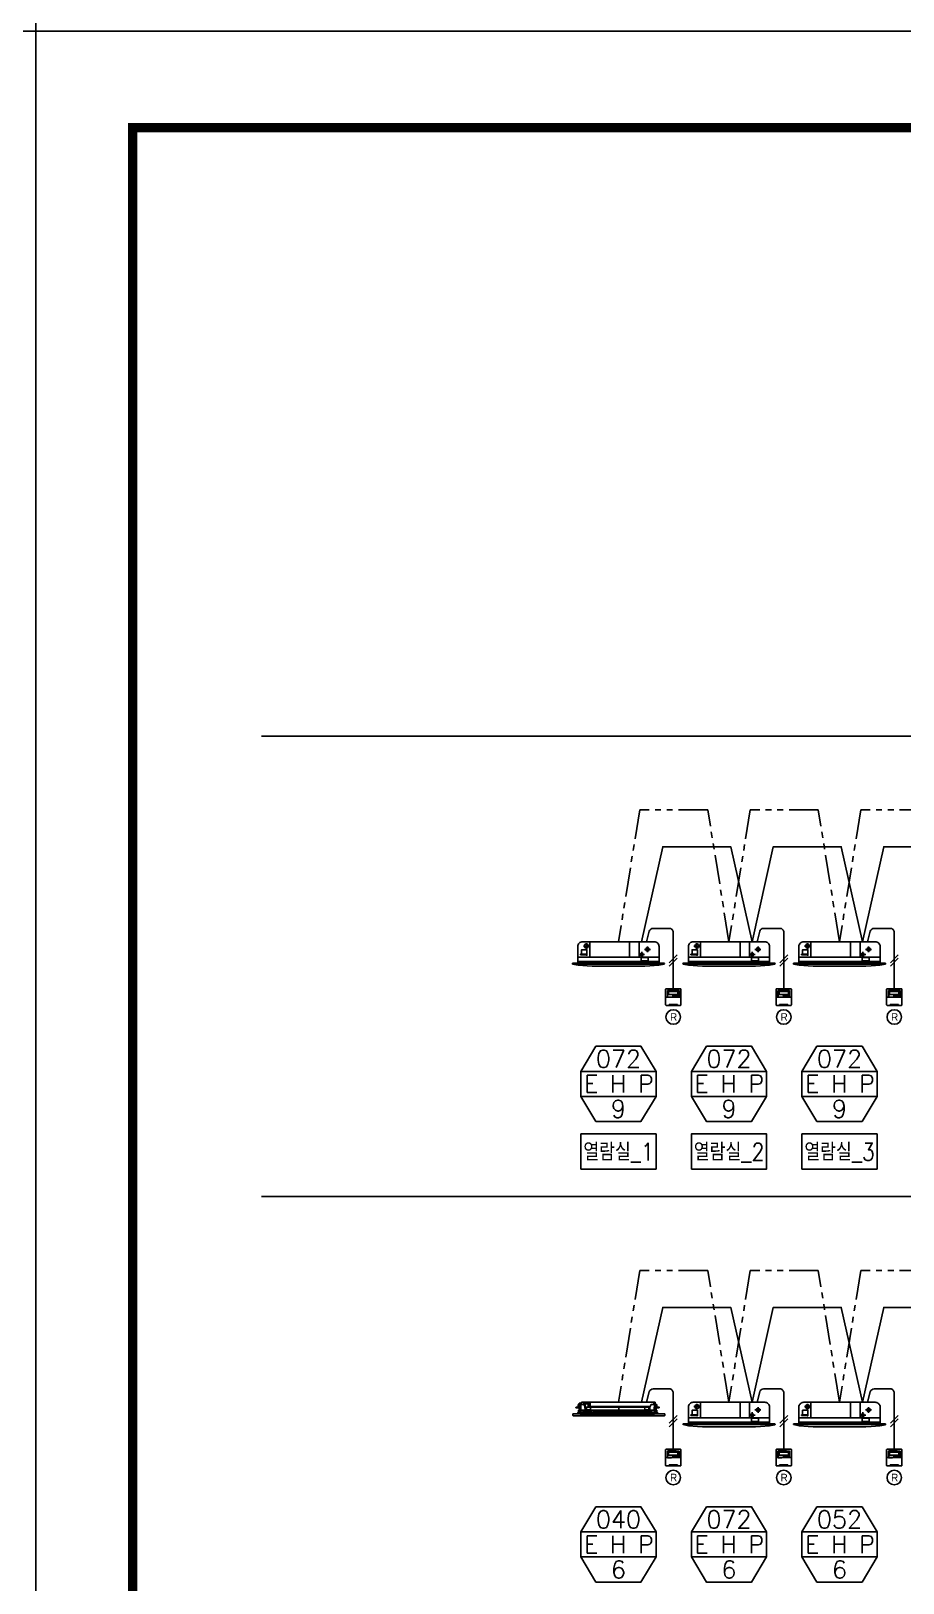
# Model space of a CAD drawing. Header units: millimetres. Extents: x -56261 to 196039, y 9480 to 100001.
# Drawn here: x -14265 to -4797, y 53453 to 70301 of the extents above; entities that cross this region are included whole.
import ezdxf
from ezdxf.enums import TextEntityAlignment as Align
from ezdxf.lldxf.tags import DXFTag

# ---------------------------------------------------------------- set-up
doc = ezdxf.new("R2010")
doc.units = ezdxf.units.MM
doc.linetypes.add('PHANTOM', pattern=[25, 20, -1, 1, -1, 1, -1])
doc.linetypes.add('PHANTOM2', pattern=[31.75, 15.875, -3.175, 3.175, -3.175, 3.175, -3.175])
for name, color, linetype in [('DVM_INDOOR', 7, 'Continuous'), ('DVM_INOUT_MARK', 2, 'Continuous'), ('DVM_INOUT_NAME', 7, 'Continuous'), ('DVM_REPORT', 7, 'Continuous'), ('FORM', 4, 'Continuous'), ('SS-유선리모컨', 171, 'Continuous'), ('SS-전원선', 30, 'CENTER2'), ('SS-제어선', 61, 'PHANTOM'), ('SS-통신선', 181, 'CENTER2')]:
    doc.layers.add(name, color=color, linetype=linetype)
doc.styles.add('DVM_DEFAULT', font='romans.shx', dxfattribs={"bigfont": 'whgtxt.shx'})
doc.styles.add('삼성전자', font='')
doc.styles.get('삼성전자').set_extended_font_data('Gulim')
tags = doc.linetypes.add('CENTER2', pattern=[28.575, 19.05, -3.175, 3.175, -3.175]).pattern_tags.tags
tags[10:11] = [DXFTag(74, 4), DXFTag(75, 0), DXFTag(340, '0'), DXFTag(46, 1.0), DXFTag(50, 0.0), DXFTag(44, 0.0), DXFTag(45, 0.0)]
tags[8:9] = [DXFTag(74, 4), DXFTag(75, 0), DXFTag(340, '0'), DXFTag(46, 1.0), DXFTag(50, 0.0), DXFTag(44, 0.0), DXFTag(45, 0.0)]
tags[6:7] = [DXFTag(74, 4), DXFTag(75, 0), DXFTag(340, '0'), DXFTag(46, 1.0), DXFTag(50, 0.0), DXFTag(44, 0.0), DXFTag(45, 0.0)]
tags[4:5] = [DXFTag(74, 4), DXFTag(75, 0), DXFTag(340, '0'), DXFTag(46, 1.0), DXFTag(50, 0.0), DXFTag(44, 0.0), DXFTag(45, 0.0)]

# ---------------------------------------------------------------- blocks, each defined once
blk = doc.blocks.new('FORM_기계', base_point=(381614, -321275))
at = {"layer": 'FORM', "color": 7}
blk.add_lwpolyline([(381614, -321275), (465714, -321275), (465714, -261875), (381614, -261875)], close=True, dxfattribs=at)
at = {"layer": 'FORM', "const_width": 200}
blk.add_lwpolyline([(463614, -319175), (383714, -319175), (383714, -263975), (463614, -263975)], close=True, dxfattribs=at)
blk = doc.blocks.new('ID_C_G4_S_F')
at = {"layer": 'DVM_INDOOR', "color": 0}
for p, q in [((-393, -132), (-393, -137)), ((-393, -137), (-334, -137)), ((-380, -130), (-391, -130)), ((-362, -45), (-300, -45)), ((-330, -17), (-330, -74)), ((-295, -161), (-295, 0)), ((115, -158), (115, 0)), ((208, -132), (270, -132)), ((213, -161), (213, 0)), ((240, -104), (240, -161)), ((268, -79), (330, -79)), ((300, -51), (300, -108)), ((-475, -222), (475, -222)), ((-474, -231), (-475, -222)), ((473, -232), (-474, -231)), ((-474, -231), (-417, -242)), ((-419, -204), (-421, -222)), ((419, -161), (-419, -161)), ((-417, -242), (-324, -250)), ((-324, -250), (-272, -252)), ((-272, -253), (0, -253)), ((272, -253), (0, -253)), ((325, -250), (272, -253)), ((417, -242), (325, -250)), ((473, -232), (417, -242)), ((419, -204), (421, -222)), ((475, -222), (473, -232))]:
    blk.add_line(p, q, dxfattribs=at)
at = {"layer": 'DVM_INDOOR', "color": 0, "linetype": 'Continuous'}
blk.add_line((-475, -222), (-445, -222), dxfattribs=at)
at = {"layer": 'DVM_INDOOR', "color": 0}
for points in [[(-419, -204), (419, -204), (419, -50, 0.414214), (369, 0), (-369, 0, 0.414214), (-419, -50)], [(234, -168, -0.414214), (239, -163), (300, -163, -0.414214), (305, -168), (305, -194, -0.414214), (300, -199), (239, -199, -0.414214), (234, -194)]]:
    blk.add_lwpolyline(points, format="xyb", close=True, dxfattribs=at)
blk.add_lwpolyline([(-326, -130), (-326, -83), (-380, -83), (-380, -130), (-334, -130, -0.405543), (-334, -131), (-333, -139, 0.407705), (-333, -140), (-326, -140), (-326, -129)], format="xyb", dxfattribs=at)
for centre, radius in [((-330, -45), 21.5), ((240, -132), 13.9), ((300, -79), 18.1)]:
    blk.add_circle(centre, radius, dxfattribs=at)
blk.add_arc((-391, -132), 2.06, 90.0098, 180.5843, dxfattribs=at)
at = {"layer": 'DVM_INDOOR', "color": 0, "linetype": 'Continuous'}
blk.add_open_spline([(-272, -253), (-272, -253), (-272, -253), (-272, -253), (-272, -253), (-272, -253), (-272, -252)], degree=3, knots=[0, 0, 0, 0, 0.266908, 0.499916, 0.771855, 1, 1, 1, 1], dxfattribs=at)
blk = doc.blocks.new('ID_C_1_S_F')
at = {"layer": 'DVM_INDOOR', "color": 0, "linetype": 'Continuous'}
for p, q in [((-586, -150), (-587, -155)), ((-587, -155), (-586, -171)), ((-586, -150), (595, -150)), ((-586, -171), (-582, -175)), ((-582, -175), (590, -175)), ((-568, -175), (-582, -175)), ((-548, -71), (-548, -68)), ((-548, -71), (-535, -71)), ((-545, -65), (-535, -65)), ((-535, -65), (-509, -65)), ((-535, -71), (-510, -71)), ((-520, -129), (-510, -129)), ((-520, -132), (-520, -129)), ((-517, -31), (-515, -31)), ((-517, -65), (-517, -31)), ((-510, -135), (-517, -135)), ((-501, -31), (-515, -31)), ((-512, -119), (-513, -101)), ((-513, -101), (-510, -101)), ((-513, -150), (-513, -145)), ((-510, -119), (-512, -119)), ((-511, -143), (-504, -143)), ((-510, -101), (-506, -101)), ((-510, -119), (-506, -119)), ((-509, -129), (-510, -129)), ((-503, -135), (-510, -135)), ((-508, -65), (-508, -68)), ((-508, -68), (-508, -69)), ((-505, -132), (-508, -129)), ((-505, -13), (-506, -14)), ((-506, -14), (-506, -28)), ((-506, -28), (-505, -29)), ((-506, -75), (-506, -76)), ((-506, -76), (-506, -83)), ((-506, -83), (-506, -100)), ((-506, -100), (-506, -103)), ((-506, -103), (-506, -126)), ((-506, -128), (-503, -130)), ((-496, -13), (-505, -13)), ((-505, -29), (-496, -29)), ((-505, -132), (-503, -134)), ((-504, -69), (-500, -95)), ((-504, -73), (-504, -73)), ((-501, -132), (-503, -130)), ((-503, -134), (-503, -134)), ((-503, -135), (-503, -135)), ((-498, -135), (-502, -147)), ((-502, -145), (-502, -150)), ((-501, -31), (-500, -31)), ((-500, -31), (-485, -31)), ((-500, -31), (-497, -100)), ((-500, -93), (-500, -98)), ((-500, -98), (-500, -103)), ((-500, -101), (-497, -101)), ((-500, -103), (-500, -132)), ((-500, -119), (-494, -119)), ((-498, -135), (-493, -135)), ((-497, -31), (-497, -31)), ((-497, -101), (-482, -101)), ((-496, -13), (-496, -29)), ((-494, -15), (-496, -15)), ((-496, -27), (-494, -27)), ((-495, -111), (-482, -111)), ((-495, -111), (-494, -133)), ((-494, -13), (-494, -29)), ((-491, -13), (-494, -13)), ((-494, -29), (-491, -29)), ((-494, -117), (-494, -117)), ((-493, -135), (-463, -135)), ((-492, -135), (-482, -135)), ((-490, -13), (-491, -13)), ((-491, -29), (-490, -30)), ((-489, -13), (-490, -13)), ((-490, -30), (-489, -30)), ((-490, -140), (-490, -135)), ((-490, -140), (-329, -140)), ((-489, -154), (-490, -140)), ((-488, -14), (-489, -13)), ((-489, -30), (-488, -28)), ((-488, -14), (-488, -28)), ((-483, -14), (-488, -14)), ((-488, -28), (-483, -28)), ((-485, -31), (-449, -31)), ((-480, -11), (-483, -14)), ((-483, -14), (-483, -28)), ((-483, -28), (-480, -31)), ((-482, -101), (-437, -101)), ((-482, -111), (-437, -111)), ((-482, -135), (-433, -135)), ((-465, -166), (-477, -166)), ((-475, -1), (-468, 0)), ((-475, -31), (-475, -1)), ((-468, 0), (468, 0)), ((446, -166), (-465, -166)), ((-463, -133), (-463, -130)), ((-463, -130), (-463, -130)), ((-463, -136), (-463, -133)), ((-463, -150), (-463, -136)), ((-440, -127), (-460, -127)), ((-446, -2), (-447, -31)), ((-446, -2), (-446, 0)), ((-439, -135), (-441, -135)), ((-434, -53), (-440, -38)), ((-426, -135), (-439, -135)), ((-439, -150), (-439, -135)), ((-437, -118), (-437, -101)), ((-437, -101), (-435, -101)), ((-437, -130), (-437, -133)), ((-437, -133), (-437, -135)), ((-435, -16), (-436, -49)), ((-435, -101), (-412, -101)), ((-432, -60), (-434, -53)), ((-433, -135), (-433, -118)), ((-433, -135), (-431, -135)), ((-431, -61), (-430, -101)), ((-431, -135), (-429, -135)), ((-429, -135), (-415, -135)), ((-428, -8), (-428, -63)), ((-389, -14), (-428, -14)), ((-388, -19), (-428, -19)), ((-413, -63), (-427, -63)), ((-386, -8), (-426, -8)), ((-404, -135), (-426, -135)), ((-415, -114), (-417, -114)), ((-417, -114), (-417, -135)), ((-415, -101), (-413, -64)), ((-413, -114), (-415, -114)), ((-415, -135), (-413, -135)), ((-413, -64), (-413, -63)), ((-360, -63), (-413, -63)), ((-412, -88), (-413, -64)), ((-413, -135), (-413, -114)), ((-413, -135), (-411, -135)), ((-412, -88), (-411, -88)), ((-407, -116), (-412, -116)), ((-411, -88), (-408, -88)), ((-411, -135), (-363, -135)), ((-410, -116), (-410, -118)), ((-408, -88), (-406, -88)), ((-407, -101), (-350, -101)), ((-407, -101), (-407, -116)), ((-407, -116), (-344, -116)), ((-406, -88), (-405, -99)), ((-406, -121), (-406, -116)), ((-404, -125), (-406, -121)), ((-388, -99), (-405, -99)), ((-404, -125), (-369, -125)), ((4, -135), (-404, -135)), ((-403, -150), (-404, -135)), ((-401, -114), (-403, -114)), ((-403, -114), (-403, -135)), ((-399, -114), (-401, -114)), ((-399, -135), (-399, -114)), ((-388, -63), (-388, -8)), ((-388, -99), (-387, -88)), ((-387, -88), (-386, -88)), ((-386, -88), (-385, -99)), ((-368, -99), (-385, -99)), ((-373, -63), (-374, -23)), ((-372, -39), (-373, -39)), ((-368, -63), (-369, -42)), ((-367, -44), (-369, -44)), ((-369, -125), (-368, -123)), ((-369, -125), (-369, -125)), ((-368, -99), (-367, -88)), ((-367, -121), (-368, -123)), ((-366, -55), (-367, -63)), ((-367, -88), (-365, -88)), ((-366, -116), (-367, -121)), ((-363, -55), (-366, -55)), ((-364, -55), (-364, -47)), ((-363, -63), (-363, -3)), ((-363, -119), (-363, -117)), ((-350, -119), (-363, -119)), ((-363, -135), (-350, -135)), ((-360, -63), (-360, -56)), ((407, -56), (-360, -56)), ((-360, -88), (-360, -63)), ((-360, -63), (336, -63)), ((-350, -101), (-344, -101)), ((-350, -117), (-350, -119)), ((-350, -135), (-18, -135)), ((-344, -101), (-344, -116)), ((-344, -101), (-342, -101)), ((-342, -101), (336, -101)), ((-342, -111), (-18, -110)), ((-329, -135), (-329, -140)), ((-317, -102), (-319, -135)), ((-318, -125), (-318, -124)), ((-318, -124), (-318, -124)), ((-318, -126), (-318, -125)), ((-318, -127), (-318, -126)), ((-318, -126), (-318, -126)), ((-318, -135), (-318, -127)), ((-318, -127), (-318, -127)), ((-318, -127), (-318, -127)), ((-317, -102), (-316, -102)), ((17, -124), (-317, -124)), ((-316, -102), (-309, -119)), ((-315, -122), (-316, -124)), ((-309, -122), (-315, -122)), ((-309, -119), (-309, -122)), ((-235, -124), (-235, -135)), ((-154, -124), (-154, -135)), ((-74, -124), (-74, -135)), ((-18, -118), (-18, -101)), ((-18, -118), (18, -118)), ((-18, -135), (-5, -135)), ((3, -135), (3, -124)), ((4, -63), (5, -101)), ((4, -135), (387, -135)), ((4, -135), (4, -150)), ((17, -135), (17, -118)), ((326, -124), (17, -124)), ((20, -118), (18, -118)), ((20, -101), (20, -118)), ((21, -111), (336, -111)), ((26, -135), (459, -135)), ((86, -124), (86, -135)), ((126, -124), (126, -111)), ((126, -135), (126, -128)), ((166, -124), (166, -135)), ((246, -124), (246, -135)), ((326, -124), (326, -124)), ((326, -124), (326, -135)), ((336, -63), (337, -88)), ((390, -63), (336, -63)), ((336, -101), (338, -101)), ((338, -116), (338, -101)), ((338, -101), (343, -101)), ((343, -116), (338, -116)), ((344, -88), (342, -88)), ((343, -101), (427, -101)), ((343, -101), (344, -121)), ((343, -116), (407, -115)), ((345, -99), (344, -88)), ((344, -121), (345, -123)), ((362, -99), (345, -99)), ((346, -125), (345, -123)), ((346, -125), (346, -125)), ((346, -125), (381, -125)), ((363, -88), (362, -99)), ((364, -88), (363, -88)), ((364, -99), (364, -88)), ((382, -99), (364, -99)), ((381, -125), (383, -121)), ((385, -88), (382, -88)), ((382, -88), (382, -99)), ((383, -121), (383, -116)), ((387, -116), (387, -118)), ((387, -135), (399, -135)), ((399, -119), (388, -119)), ((389, -88), (390, -63)), ((401, -63), (390, -63)), ((400, -116), (400, -101)), ((400, -118), (400, -116)), ((401, -118), (401, -116)), ((428, -118), (401, -118)), ((404, -62), (405, -100)), ((407, -56), (406, -60)), ((414, -38), (407, -56)), ((412, -135), (412, -150)), ((423, -31), (426, -31)), ((426, -31), (429, -31)), ((427, -101), (429, -101)), ((429, -101), (428, -118)), ((429, -135), (428, -118)), ((429, -31), (462, -31)), ((429, -101), (430, -101)), ((430, -101), (459, -101)), ((454, -135), (434, -135)), ((453, -5), (453, -3)), ((453, -31), (453, -5)), ((454, -135), (502, -135)), ((459, -140), (458, -148)), ((458, -148), (458, -149)), ((458, -149), (458, -154)), ((459, -101), (474, -101)), ((459, -135), (459, -140)), ((459, -135), (469, -135)), ((462, -31), (476, -31)), ((469, -135), (471, -135)), ((471, -135), (473, -135)), ((473, -5), (473, -31)), ((473, -133), (474, -109)), ((480, -135), (473, -135)), ((474, -100), (476, -31)), ((474, -101), (474, -100)), ((474, -109), (474, -101)), ((492, -31), (477, -31)), ((477, -95), (481, -69)), ((477, -98), (477, -93)), ((477, -103), (477, -98)), ((477, -132), (477, -103)), ((480, -130), (478, -132)), ((480, -130), (483, -128)), ((480, -134), (482, -132)), ((480, -134), (480, -134)), ((487, -135), (480, -135)), ((480, -135), (480, -135)), ((481, -73), (481, -73)), ((485, -129), (482, -132)), ((483, -76), (483, -75)), ((483, -83), (483, -76)), ((483, -100), (483, -83)), ((483, -103), (483, -100)), ((483, -126), (483, -103)), ((485, -68), (485, -65)), ((485, -69), (485, -68)), ((485, -119), (486, -116)), ((490, -119), (485, -119)), ((486, -65), (522, -65)), ((486, -116), (489, -102)), ((487, -129), (486, -129)), ((487, -71), (512, -71)), ((487, -129), (497, -129)), ((494, -135), (487, -135)), ((489, -102), (492, -102)), ((490, -129), (490, -119)), ((492, -31), (494, -31)), ((492, -102), (493, -129)), ((494, -31), (493, -65)), ((494, -50), (494, -50)), ((497, -129), (497, -132)), ((502, -135), (507, -135)), ((512, -150), (507, -135)), ((512, -71), (525, -71)), ((525, -71), (525, -68)), ((590, -175), (595, -171)), ((595, -150), (596, -155)), ((595, -171), (596, -155))]:
    blk.add_line(p, q, dxfattribs=at)
at = {"layer": 'DVM_INDOOR', "color": 0}
for p, q in [((-480, -11), (-475, -10)), ((-410, -118), (-437, -118)), ((-356, -119), (-356, -135)), ((393, -119), (393, -135))]:
    blk.add_line(p, q, dxfattribs=at)
at = {"layer": 'DVM_INDOOR', "color": 0, "linetype": 'Continuous'}
for points in [[(-497, -31), (-497, -31), (-497, -31), (-497, -31), (-497, -31), (-497, -31), (-497, -31), (-497, -31), (-497, -31, -1), (-497, -31), (-497, -31), (-497, -31), (-497, -31, -1), (-497, -31), (-497, -31), (-497, -31), (-497, -31), (-497, -31, -1), (-497, -31, -1)], [(-482, -111), (-482, -111, -0.223446), (-482, -111, -0.019187), (-482, -110, -0.006659), (-482, -110, -0.003567), (-482, -110, -0.002145), (-482, -110, -0.001452), (-482, -110, -0.001035), (-482, -110, -0.000792), (-482, -110, -0.000619), (-482, -110, -0.000505), (-482, -110, -0.000416), (-482, -110, -0.000354), (-482, -110, -0.000304), (-482, -110, -0.000267), (-482, -110, -0.000235), (-482, -110, -0.00021), (-482, -110, -0.000191), (-482, -110, -0.000177), (-482, -110, -0.000159), (-482, -109, -0.000139), (-482, -109, -0.000141), (-482, -109, -0.000153), (-482, -109, -0.000114), (-482, -109, -0.000048), (-482, -109, -0.000143), (-482, -109, -0.000227), (-482, -109, -0.000113), (-482, -109, -0.000061)], [(-482, -133), (-482, -133, 0.000102), (-482, -133, 0.000098), (-482, -133, 0.000097), (-482, -133, 0.000103), (-482, -134, 0.000107), (-482, -134, 0.000112), (-482, -134, 0.000116), (-482, -134, 0.000123), (-482, -134, 0.00013), (-482, -134, 0.000138), (-482, -134, 0.000148), (-482, -134, 0.00016), (-482, -134, 0.000174), (-482, -134, 0.000191), (-482, -134, 0.000211), (-482, -135, 0.000234), (-482, -135, 0.000267), (-482, -135, 0.00031), (-482, -135, 0.000354), (-482, -135, 0.000391), (-482, -135, 0.000509), (-482, -135, 0.000742), (-482, -135, 0.000779), (-482, -135, 0.000408), (-482, -135, 0.001505), (-482, -135, 0.005333), (-482, -135, 0.007749), (-482, -135, 0.009492)], [(-412, -101), (-412, -101, 0.000006), (-412, -102, 0.000006), (-412, -102, 0.000006), (-412, -103, 0.000006), (-412, -103, 0.000006), (-412, -104, 0.000006), (-412, -104, 0.000006), (-412, -105, 0.000006), (-412, -105, 0.000006), (-412, -106, 0.000006), (-412, -106, 0.000006), (-412, -107, 0.000006), (-412, -107, 0.000006), (-412, -108, 0.000006), (-412, -108, 0.000006), (-412, -109, 0.000006), (-412, -109, 0.000006), (-412, -110, 0.000006), (-412, -110, 0.000006), (-412, -111, 0.000006), (-412, -111, 0.000006), (-412, -112, 0.000008), (-412, -112, 0.000006), (-412, -113, 0.000002), (-412, -113, 0.000008), (-412, -114, 0.000014), (-412, -114, 0.000007), (-412, -116, 0.000004)], [(-360, -56), (-360, -56, 0.003184), (-360, -56, 0.003036), (-360, -56, 0.003018), (-360, -56, 0.003188), (-361, -56, 0.003312), (-361, -56, 0.003433), (-361, -56, 0.003567), (-361, -56, 0.003753), (-361, -56, 0.003951), (-361, -56, 0.00419), (-361, -56, 0.00446), (-362, -56, 0.00478), (-362, -56, 0.005161), (-362, -56, 0.005608), (-362, -56, 0.006134), (-362, -56, 0.006716), (-362, -56, 0.007532), (-362, -56, 0.008563), (-362, -56, 0.009533), (-362, -56, 0.010227), (-362, -56, 0.012756), (-363, -56, 0.017494), (-363, -56, 0.016827), (-363, -56, 0.008278), (-363, -56, 0.027967), (-363, -56, 0.066686), (-363, -56, 0.045642), (-363, -56, 0.027915)], [(-360, -63), (-360, -63, -0.002906), (-360, -63, -0.002934), (-360, -63, -0.002958), (-360, -63, -0.002975), (-360, -63, -0.002995), (-360, -63, -0.003013), (-360, -63, -0.003032), (-360, -63, -0.003048), (-360, -63, -0.003066), (-360, -63, -0.003081), (-360, -63, -0.003096), (-360, -63, -0.003108), (-360, -63, -0.003124), (-360, -63, -0.003141), (-360, -63, -0.003145), (-360, -63, -0.003136), (-360, -63, -0.003173), (-360, -63, -0.003245), (-360, -63, -0.003161), (-360, -63, -0.002959), (-360, -63, -0.003269), (-360, -63, -0.003898), (-360, -63, -0.002968), (-360, -63, -0.001031), (-360, -63, -0.004179), (-360, -63, -0.007193), (-360, -63, -0.003524), (-360, -63, -0.00187)], [(-360, -63), (-360, -63, -0.000069), (-360, -63, -0.000073), (-360, -63, -0.000078), (-360, -63, -0.000082), (-360, -63, -0.000088), (-360, -63, -0.000093), (-360, -63, -0.0001), (-360, -63, -0.000107), (-360, -63, -0.000115), (-360, -63, -0.000123), (-360, -63, -0.000133), (-360, -63, -0.000144), (-360, -63, -0.000156), (-360, -63, -0.00017), (-360, -63, -0.000186), (-360, -63, -0.000202), (-360, -63, -0.000226), (-360, -63, -0.000255), (-360, -63, -0.000277), (-360, -63, -0.000289), (-360, -63, -0.000358), (-360, -63, -0.000493), (-360, -63, -0.000441), (-360, -63, -0.000167), (-360, -63, -0.000741), (-360, -63, -0.001792), (-360, -63, -0.001249), (-360, -63, -0.000799)], [(-317, -124), (-317, -124, 0.006144), (-317, -124, 0.005967), (-317, -124, 0.005924), (-317, -124, 0.006055), (-317, -124, 0.006118), (-317, -124, 0.006165), (-317, -124, 0.006199), (-317, -124, 0.006264), (-317, -124, 0.006303), (-317, -124, 0.006359), (-317, -124, 0.006393), (-317, -124, 0.006447), (-317, -124, 0.006479), (-317, -124, 0.006528), (-317, -124, 0.006558), (-317, -124, 0.006602), (-317, -124, 0.006628), (-317, -124, 0.006667), (-317, -124, 0.00669), (-317, -124, 0.006724), (-317, -124, 0.006744), (-317, -124, 0.006772), (-317, -124, 0.006788), (-317, -124, 0.00681), (-317, -124, 0.006822), (-317, -124, 0.006838), (-317, -124, 0.006846), (-317, -124, 0.006856), (-318, -124, 0.00686), (-318, -124, 0.006865), (-318, -124, 0.006865), (-318, -124, 0.00686), (-318, -124, 0.006856), (-318, -124, 0.006847), (-318, -124, 0.006839), (-318, -124, 0.006823), (-318, -124, 0.006811), (-318, -124, 0.006789), (-318, -124, 0.006774), (-318, -124, 0.006747), (-318, -124, 0.006726), (-318, -124, 0.00669), (-318, -124, 0.006671), (-318, -124, 0.006642), (-318, -124, 0.006602), (-318, -124, 0.006524), (-318, -124, 0.006542), (-318, -124, 0.006607), (-318, -124, 0.006413), (-318, -124, 0.005988), (-318, -124, 0.006494), (-318, -124, 0.007559), (-318, -124, 0.005849), (-318, -124, 0.002309), (-318, -124, 0.007895), (-318, -124, 0.01336), (-318, -124, 0.006697), (-318, -124, 0.003632)], [(-18, -124), (-18, -123, 0), (-18, -123, 0), (-18, -123, 0), (-18, -123, 0), (-18, -123, 0), (-18, -122, 0), (-18, -122, 0), (-18, -122, 0), (-18, -122, 0), (-18, -122, 0), (-18, -122, 0), (-18, -121, 0), (-18, -121, 0), (-18, -121, 0), (-18, -121, 0), (-18, -121, 0), (-18, -121, 0), (-18, -120, 0), (-18, -120, 0), (-18, -120, 0), (-18, -120, 0), (-18, -120, 0), (-18, -120, 0), (-18, -119), (-18, -119, 0), (-18, -119, 0), (-18, -119, 0), (-18, -118)], [(326, -124), (326, -124, 0.006148), (326, -124, 0.00597), (326, -124, 0.005927), (326, -124, 0.006058), (326, -124, 0.006122), (326, -124, 0.006169), (326, -124, 0.006202), (326, -124, 0.006267), (326, -124, 0.006306), (326, -124, 0.006362), (326, -124, 0.006397), (326, -124, 0.00645), (326, -124, 0.006482), (326, -124, 0.006531), (326, -124, 0.00656), (326, -124, 0.006604), (326, -124, 0.006631), (326, -124, 0.00667), (326, -124, 0.006692), (326, -124, 0.006726), (326, -124, 0.006745), (326, -124, 0.006773), (326, -124, 0.006789), (326, -124, 0.006811), (326, -124, 0.006823), (326, -124, 0.006839), (326, -124, 0.006846), (326, -124, 0.006856), (326, -124, 0.00686), (326, -124, 0.006865), (326, -124, 0.006864), (326, -124, 0.00686), (326, -124, 0.006855), (326, -124, 0.006846), (326, -124, 0.006838), (326, -124, 0.006822), (326, -124, 0.00681), (326, -124, 0.006787), (326, -124, 0.006772), (326, -124, 0.006744), (326, -124, 0.006724), (326, -124, 0.006687), (326, -124, 0.006668), (326, -124, 0.006639), (326, -124, 0.006599), (326, -124, 0.006521), (326, -124, 0.006539), (326, -124, 0.006604), (326, -124, 0.00641), (326, -124, 0.005985), (326, -124, 0.00649), (326, -124, 0.007555), (326, -124, 0.005846), (326, -124, 0.002307), (326, -124, 0.00789), (326, -124, 0.013352), (326, -124, 0.006693), (326, -124, 0.00363)], [(453, -30), (453, -30, 0.007192), (453, -30, 0.007059), (453, -30, 0.007025), (453, -30, 0.007117), (453, -30, 0.007148), (453, -30, 0.007159), (453, -30, 0.00715), (453, -30, 0.007159), (453, -30, 0.007138), (453, -30, 0.007126), (453, -30, 0.007083), (453, -30, 0.007049), (453, -31, 0.006998), (453, -31, 0.006965), (453, -31, 0.006874), (453, -31, 0.006769), (453, -31, 0.006748), (453, -31, 0.006816), (453, -31, 0.006514), (453, -31, 0.005991), (453, -31, 0.006543), (453, -31, 0.00771), (453, -31, 0.005681), (453, -31, 0.001829), (453, -31, 0.007952), (453, -31, 0.013202), (453, -31, 0.006164), (453, -31, 0.003179)], [(459, -111), (459, -111, 0.222416), (459, -111, 0.019051), (459, -110, 0.006611), (459, -110, 0.003541), (459, -110, 0.002129), (459, -110, 0.001441), (459, -110, 0.001027), (459, -110, 0.000787), (459, -110, 0.000614), (459, -110, 0.000501), (459, -110, 0.000413), (459, -110, 0.000352), (459, -110, 0.000302), (459, -110, 0.000265), (459, -110, 0.000233), (459, -110, 0.000208), (459, -110, 0.000189), (459, -110, 0.000175), (459, -110, 0.000157), (459, -109, 0.000138), (459, -109, 0.00014), (459, -109, 0.000152), (459, -109, 0.000113), (459, -109, 0.000048), (459, -109, 0.000142), (459, -109, 0.000225), (459, -109, 0.000112), (459, -109, 0.000061)], [(476, -31), (476, -31, -0.003688), (476, -31, -0.000239), (476, -31, -0.000082), (476, -31, -0.000044), (476, -31, -0.000027), (476, -31, -0.000018), (476, -31, -0.000013), (476, -31, -0.00001), (476, -31, -0.000008), (477, -31, -0.000006), (477, -31, -0.000005), (477, -31, -0.000004), (477, -31, -0.000004), (477, -31, -0.000003), (477, -31, -0.000003), (477, -31, -0.000003), (477, -31, -0.000002), (477, -31, -0.000002), (477, -31, -0.000002), (477, -31, -0.000002), (477, -31, -0.000002), (477, -31, -0.000002), (477, -31, -0.000001), (477, -31, -0.000001), (477, -31, -0.000002), (477, -31, -0.000003), (477, -31, -0.000001), (477, -31, -0.000001)]]:
    blk.add_lwpolyline(points, format="xyb", dxfattribs=at)
for points in [[(-439, -135), (-439, -135), (-439, -135), (-439, -135), (-439, -135), (-439, -135), (-439, -135), (-439, -135), (-439, -135), (-439, -135), (-439, -135), (-439, -135), (-439, -135), (-439, -135), (-439, -135), (-439, -135), (-439, -135), (-439, -135), (-439, -135)], [(494, -53), (494, -53), (494, -53), (494, -53), (494, -53), (494, -53), (494, -53), (494, -53), (494, -53), (494, -53), (494, -53), (494, -53), (494, -53), (494, -53), (494, -53), (494, -53), (494, -53), (494, -53), (494, -53)]]:
    blk.add_lwpolyline(points, dxfattribs=at)
for centre, radius, start, end in [((-545, -68), 3, 90, 180), ((-517, -132), 3, 180, 270), ((-511, -145), 2, 90, 177), ((-510, -69), 2, 270, 0), ((-509, -70), 5, 10, 90), ((-509, -131), 2, 45, 90), ((-504, -75), 2, 90, 180), ((-504, -126), 2, 180, 225), ((-504, -145), 2, 3, 90), ((-503, -132), 1.8, 270, 0), ((-503, -132), 3, 270, 0), ((-495, -109), 2, 181, 270), ((-492, -133), 2, 181, 270), ((-477, -154), 12, 183, 270), ((-449, -41), 10, 20, 90), ((-427, -16), 7.5, 94.5223, 179), ((-427, -58), 5, 200, 218.7389), ((-427, -58), 5, 218.7389, 270), ((-389, -23), 15, 1, 80.1673), ((-372, -42), 3, 1, 90), ((-367, -47), 2.5, 1, 90), ((-360, -3), 3, 90, 180), ((-342, -113), 2, 90, 178.9933), ((336, -113), 2, 1.0067, 90), ((388, -118), 1, 181, 270), ((401, -58), 4.98, 269.8995, 309.888), ((401, -58), 5, 309.7886, 340), ((423, -41), 10, 90, 160), ((446, -154), 12, 270, 328), ((450, -3), 3, 359, 90), ((446, -154), 12, 328, 343.2274), ((446, -154), 12, 343.2274, 357), ((468, -5), 5, 359, 90), ((471, -133), 2, 270, 359), ((480, -132), 3, 180, 270), ((480, -132), 1.8, 180, 270), ((486, -70), 5, 90, 170), ((481, -75), 2, 0, 90), ((481, -126), 2, 315, 0), ((487, -69), 2, 180, 270), ((486, -131), 2, 90, 135), ((494, -132), 3, 270, 0), ((522, -68), 3, 0, 90)]:
    blk.add_arc(centre, radius, start, end, dxfattribs=at)
at = {"layer": 'DVM_INDOOR', "color": 0}
for centre, radius, start, end in [((-459, -131), 4.12, 102.6758, 166.1429), ((-440, -129), 2.46, 347.0602, 100.4491), ((399, -118), 0.786, 253.2575, 16.7425)]:
    blk.add_arc(centre, radius, start, end, dxfattribs=at)
at = {"layer": 'DVM_INDOOR', "color": 0, "linetype": 'Continuous'}
for points in [[(-497, -101), (-497, -104), (-497, -106), (-497, -109)], [(-482, -100), (-483, -77), (-484, -54), (-485, -31)], [(-482, -109), (-482, -106), (-482, -104), (-482, -101)], [(-482, -111), (-482, -118), (-482, -126), (-482, -133)], [(-365, -88), (-363, -88), (-362, -88), (-360, -88)], [(-117, -63), (-198, -63), (-279, -63), (-360, -63)], [(-18, -118), (-18, -118), (-18, -118), (-18, -118)], [(-18, -133), (-18, -130), (-18, -127), (-18, -124)], [(337, -88), (339, -88), (340, -88), (342, -88)], [(385, -88), (386, -88), (388, -88), (389, -88)], [(407, -101), (407, -106), (407, -111), (407, -116)], [(462, -31), (461, -54), (460, -77), (459, -100)], [(459, -101), (459, -104), (459, -106), (459, -109)], [(459, -133), (459, -126), (459, -118), (459, -111)]]:
    blk.add_open_spline(points, degree=3, dxfattribs=at)
for points, knots in [([(-363, -116), (-363, -116), (-363, -116), (-363, -116), (-363, -117), (-363, -117)], [0, 0, 0, 0, 0.273877, 0.273877, 1, 1, 1, 1]), ([(-350, -117), (-350, -117), (-350, -117), (-350, -116), (-350, -116), (-350, -116)], [0, 0, 0, 0, 0.236301, 0.236301, 1, 1, 1, 1]), ([(-18, -133), (-18, -133), (-18, -134), (-18, -134), (-18, -135), (-18, -135), (-18, -135)], [2, 2, 2, 2, 2.243735, 2.490836, 2.744092, 3.002341, 3.002341, 3.002341, 3.002341]), ([(474, -95), (474, -95), (474, -95), (474, -95), (474, -95), (474, -95)], [0.90868795, 0.90868795, 0.90868795, 0.90868795, 0.93699318, 0.93699318, 0.99999938, 0.99999938, 0.99999938, 0.99999938])]:
    blk.add_open_spline(points, degree=3, knots=knots, dxfattribs=at)
blk = doc.blocks.new('A$C22D56F7C')
at = {"layer": 'SS-유선리모컨'}
h = blk.add_hatch(color=256, dxfattribs=at)
h.paths.add_polyline_path([(584, 134), (582, 135), (578, 124), (575, 135), (573, 134), (578, 119)])
h.paths.add_polyline_path([(607, 135), (601, 120), (603, 119), (607, 129), (610, 119), (612, 120)])
h.paths.add_polyline_path([(652, 133, 1), (662, 133, 1)])
h.paths.add_polyline_path([(654, 132), (657, 132), (657, 134), (654, 134, -5.760339)], flags=16)
h.paths.add_polyline_path([(673, 129), (672, 127, -3.320634), (666, 127), (665, 129, 3.320634)])
for p, q in [((413, 105), (745, 105)), ((575, 135), (573, 134)), ((578, 119), (573, 134)), ((578, 124), (575, 135)), ((578, 124), (582, 135)), ((578, 119), (584, 134)), ((582, 135), (584, 134)), ((607, 135), (601, 120)), ((603, 119), (601, 120)), ((607, 129), (603, 119)), ((607, 135), (612, 120)), ((607, 129), (610, 119)), ((610, 119), (612, 120)), ((657, 134), (654, 134)), ((657, 132), (654, 132)), ((657, 134), (657, 132)), ((666, 127), (665, 129)), ((672, 127), (673, 129)), ((489, -54), (670, -54)), ((489, -54), (489, -76)), ((670, -54), (670, -76))]:
    blk.add_line(p, q, dxfattribs=at)
for points in [[(428, -76), (730, -76, 0.414214), (745, -61), (745, 271, 0.414214), (730, 286), (428, 286, 0.414214), (413, 271), (413, -61, 0.414214)], [(482, 223), (677, 223, -0.414214), (680, 220), (680, 160, -0.414214), (677, 157), (482, 157, -0.414214), (479, 160), (479, 220, -0.414214)]]:
    blk.add_lwpolyline(points, format="xyb", close=True, dxfattribs=at)
for points in [[(706, 105), (706, 238, 0.414214), (697, 247), (461, 247, 0.414214), (452, 238), (452, 105)], [(700, 105), (700, 235, 0.414214), (694, 241), (465, 241, 0.414214), (458, 235), (458, 105)]]:
    blk.add_lwpolyline(points, format="xyb", dxfattribs=at)
blk.add_lwpolyline([(458, 105), (535, 105), (535, 99), (458, 99)], close=True, dxfattribs=at)
for centre, radius in [((462, 284), 1.99), ((463, 280), 1.99), ((464, 275), 1.99), ((466, 271), 1.99), ((469, 267), 1.99), ((472, 263), 1.99), ((473, 284), 1.99), ((474, 279), 1.99), ((476, 260), 1.99), ((477, 275), 1.99), ((480, 272), 1.99), ((480, 258), 1.99), ((484, 269), 1.99), ((485, 284), 1.99), ((485, 256), 1.99), ((486, 280), 1.99), ((488, 267), 1.99), ((490, 278), 1.99), ((490, 256), 1.99), ((493, 266), 1.99), ((494, 256), 1.99), ((495, 278), 1.99), ((498, 281), 1.99), ((498, 267), 1.99), ((500, 257), 1.99), ((501, 284), 1.99), ((502, 269), 1.99), ((504, 259), 1.99), ((506, 271), 1.99), ((509, 275), 1.99), ((509, 261), 1.99), ((511, 279), 1.99), ((512, 284), 1.99), ((513, 264), 1.99), ((517, 267), 1.99), ((519, 271), 1.99), ((521, 275), 1.99), ((523, 284), 1.99), ((523, 280), 1.99), ((578, 127), 11.5), ((607, 127), 11.5), ((634, 127), 3.99), ((664, 127), 17.7), ((657, 133), 5.24)]:
    blk.add_circle(centre, radius, dxfattribs=at)
at = {"layer": 'SS-유선리모컨', "color": 6}
blk.add_circle((579, -327), 157, dxfattribs=at)
at = {"layer": 'SS-유선리모컨'}
for centre, radius, start, end in [((579, -777), 1030, 83.3258, 96.5582), ((657, 133), 3.13, 199.6969, 160.3031), ((669, 122), 7.88, 123.5191, 56.4809), ((669, 122), 5.77, 123.5191, 56.4809)]:
    blk.add_arc(centre, radius, start, end, dxfattribs=at)
at = {"layer": 'SS-통신선', "color": 1, "linetype": 'ByBlock'}
for p, q in [((664, 1017), (494, 847)), ((664, 944), (494, 774))]:
    blk.add_line(p, q, dxfattribs=at)
at = {"layer": 'SS-통신선', "ltscale": 20}
blk.add_lwpolyline([(579, 286), (579, 1505, 0.414214), (494, 1591), (143, 1591, 0.339454), (60, 1527), (0, 1302)], format="xyb", dxfattribs=at)
at = {"layer": 'SS-유선리모컨', "color": 6, "linetype": 'ByBlock', "style": '삼성전자'}
blk.add_text('R', height=165, dxfattribs=at).set_placement((587, -327), align=Align.MIDDLE_CENTER)

msp = doc.modelspace()

# ---------------------------------------------------------------- linework, layer by layer
at = {"layer": 'DVM_INOUT_MARK', "color": 2}
for p, q in [((-8293.9, 59007), (-7478.4, 59007)), ((-7093.9, 59007), (-6278.4, 59007)), ((-5893.9, 59007), (-5078.4, 59007)), ((-7478.4, 58735.2), (-8293.9, 58735.2)), ((-6278.4, 58735.2), (-7093.9, 58735.2)), ((-5078.4, 58735.2), (-5893.9, 58735.2)), ((-8293.9, 54007), (-7478.4, 54007)), ((-7093.9, 54007), (-6278.4, 54007)), ((-5893.9, 54007), (-5078.4, 54007)), ((-7478.4, 53735.2), (-8293.9, 53735.2)), ((-6278.4, 53735.2), (-7093.9, 53735.2)), ((-5078.4, 53735.2), (-5893.9, 53735.2))]:
    msp.add_line(p, q, dxfattribs=at)
for points in [[(-8130.8, 59278.9), (-7641.5, 59278.9), (-7478.4, 59007), (-7478.4, 58735.2), (-7641.5, 58463.4), (-8130.8, 58463.4), (-8293.9, 58735.2), (-8293.9, 59007), (-8130.8, 59278.9)], [(-6930.8, 59278.9), (-6441.5, 59278.9), (-6278.4, 59007), (-6278.4, 58735.2), (-6441.5, 58463.4), (-6930.8, 58463.4), (-7093.9, 58735.2), (-7093.9, 59007), (-6930.8, 59278.9)], [(-5730.8, 59278.9), (-5241.5, 59278.9), (-5078.4, 59007), (-5078.4, 58735.2), (-5241.5, 58463.4), (-5730.8, 58463.4), (-5893.9, 58735.2), (-5893.9, 59007), (-5730.8, 59278.9)], [(-8130.8, 54278.9), (-7641.5, 54278.9), (-7478.4, 54007), (-7478.4, 53735.2), (-7641.5, 53463.4), (-8130.8, 53463.4), (-8293.9, 53735.2), (-8293.9, 54007), (-8130.8, 54278.9)], [(-6930.8, 54278.9), (-6441.5, 54278.9), (-6278.4, 54007), (-6278.4, 53735.2), (-6441.5, 53463.4), (-6930.8, 53463.4), (-7093.9, 53735.2), (-7093.9, 54007), (-6930.8, 54278.9)], [(-5730.8, 54278.9), (-5241.5, 54278.9), (-5078.4, 54007), (-5078.4, 53735.2), (-5241.5, 53463.4), (-5730.8, 53463.4), (-5893.9, 53735.2), (-5893.9, 54007), (-5730.8, 54278.9)]]:
    msp.add_lwpolyline(points, dxfattribs=at)
at = {"layer": 'DVM_INOUT_NAME'}
for points in [[(-8293.9, 57946.9), (-7478.4, 57946.9), (-7478.4, 58327.5), (-8293.9, 58327.5)], [(-7093.9, 57946.9), (-6278.4, 57946.9), (-6278.4, 58327.5), (-7093.9, 58327.5)], [(-5893.9, 57946.9), (-5078.4, 57946.9), (-5078.4, 58327.5), (-5893.9, 58327.5)]]:
    msp.add_lwpolyline(points, close=True, dxfattribs=at)
at = {"layer": 'DVM_REPORT', "color": 7}
for p, q in [((-11761.1, 62646.9), (13955.8, 62646.9)), ((-11761.1, 57646.9), (13362.6, 57646.9))]:
    msp.add_line(p, q, dxfattribs=at)
at = {"layer": 'SS-전원선', "ltscale": 20}
for points in [[(2303.8, 61444.9), (994.3, 61444.9), (763.8, 60414.9), (533.3, 61444.9), (-205.7, 61444.9), (-436.2, 60414.9), (-666.7, 61444.9), (-1405.7, 61444.9), (-1636.2, 60414.9), (-1866.7, 61444.9), (-2605.7, 61444.9), (-2836.2, 60414.9), (-3066.7, 61444.9), (-3805.7, 61444.9), (-4036.2, 60414.9), (-4266.7, 61444.9), (-5005.7, 61444.9), (-5236.2, 60414.9), (-5466.7, 61444.9), (-6205.7, 61444.9), (-6436.2, 60414.9), (-6666.7, 61444.9), (-7405.7, 61444.9), (-7636.2, 60414.9)], [(2303.8, 56444.9), (994.3, 56444.9), (763.8, 55414.9), (533.3, 56444.9), (-205.7, 56444.9), (-436.2, 55414.9), (-666.7, 56444.9), (-1405.7, 56444.9), (-1636.2, 55414.9), (-1866.7, 56444.9), (-2605.7, 56444.9), (-2836.2, 55414.9), (-3066.7, 56444.9), (-3805.7, 56444.9), (-4036.2, 55414.9), (-4266.7, 56444.9), (-5005.7, 56444.9), (-5236.2, 55414.9), (-5466.7, 56444.9), (-6205.7, 56444.9), (-6436.2, 55414.9), (-6666.7, 56444.9), (-7405.7, 56444.9), (-7636.2, 55414.9)]]:
    msp.add_lwpolyline(points, dxfattribs=at)
at = {"layer": 'SS-제어선', "linetype": 'PHANTOM2', "ltscale": 20}
for points in [[(1813.8, 61844.9), (744.3, 61844.9), (513.8, 60414.9), (283.3, 61844.9), (-455.7, 61844.9), (-686.2, 60414.9), (-916.7, 61844.9), (-1655.7, 61844.9), (-1886.2, 60414.9), (-2116.7, 61844.9), (-2855.7, 61844.9), (-3086.2, 60414.9), (-3316.7, 61844.9), (-4055.7, 61844.9), (-4286.2, 60414.9), (-4516.7, 61844.9), (-5255.7, 61844.9), (-5486.2, 60414.9), (-5716.7, 61844.9), (-6455.7, 61844.9), (-6686.2, 60414.9), (-6916.7, 61844.9), (-7655.7, 61844.9), (-7886.2, 60414.9)], [(1813.8, 56844.9), (744.3, 56844.9), (513.8, 55414.9), (283.3, 56844.9), (-455.7, 56844.9), (-686.2, 55414.9), (-916.7, 56844.9), (-1655.7, 56844.9), (-1886.2, 55414.9), (-2116.7, 56844.9), (-2855.7, 56844.9), (-3086.2, 55414.9), (-3316.7, 56844.9), (-4055.7, 56844.9), (-4286.2, 55414.9), (-4516.7, 56844.9), (-5255.7, 56844.9), (-5486.2, 55414.9), (-5716.7, 56844.9), (-6455.7, 56844.9), (-6686.2, 55414.9), (-6916.7, 56844.9), (-7655.7, 56844.9), (-7886.2, 55414.9)]]:
    msp.add_lwpolyline(points, dxfattribs=at)

# ---------------------------------------------------------------- block references
at = {"layer": 'DVM_REPORT', "color": 4, "xscale": 1.052751036882979, "yscale": 1.052751036882979, "zscale": 1.052751036882979}
for p in [(-7886.2, 60414.9), (-6686.2, 60414.9), (-5486.2, 60414.9)]:
    msp.add_blockref('ID_C_G4_S_F', p, dxfattribs=at)
at = {"layer": 'DVM_REPORT', "color": 3}
for name, p, xscale, yscale, zscale in [('ID_C_1_S_F', (-7886.2, 55414.9), 0.8449493591430889, 0.8449493591430889, 0.8449493591430889), ('ID_C_G4_S_F', (-6686.2, 55414.9), 1.052751036882979, 1.052751036882979, 1.052751036882979), ('ID_C_G4_S_F', (-5486.2, 55414.9), 1.052751036882979, 1.052751036882979, 1.052751036882979)]:
    msp.add_blockref(name, p, dxfattribs=dict(at, xscale=xscale, yscale=yscale, zscale=zscale))
at = {"layer": 'FORM', "xscale": 0.5, "yscale": 0.5, "zscale": 0.5}
for p in [(-56261.1, 70301.1), (-14211.1, 70301.1), (-14211.1, 40601.1)]:
    msp.add_blockref('FORM_기계', p, dxfattribs=at)
at = {"layer": 'SS-통신선', "xscale": 0.5019428514109086, "yscale": 0.5019428514109086, "zscale": 0.5019428514109086}
for p in [(-7581.9, 59761.2), (-6381.9, 59761.2), (-5181.9, 59761.2), (-7581.9, 54761.2), (-6381.9, 54761.2), (-5181.9, 54761.2)]:
    msp.add_blockref('A$C22D56F7C', p, dxfattribs=at)

# ---------------------------------------------------------------- texts
at = {"layer": 'DVM_INOUT_MARK', "color": 2, "style": 'DVM_DEFAULT'}
for s, height, p in [('072', 190.29, (-7886.2, 59143)), ('072', 190.29, (-6686.2, 59143)), ('072', 190.29, (-5486.2, 59143)), ('9', 190.3, (-7886.2, 58599.3)), ('9', 190.3, (-6686.2, 58599.3)), ('9', 190.3, (-5486.2, 58599.3)), ('040', 190.29, (-7886.2, 54143)), ('072', 190.29, (-6686.2, 54143)), ('052', 190.29, (-5486.2, 54143)), ('6', 190.3, (-7886.2, 53599.3)), ('6', 190.3, (-6686.2, 53599.3)), ('6', 190.3, (-5486.2, 53599.3))]:
    msp.add_text(s, height=height, dxfattribs=at).set_placement(p, align=Align.MIDDLE_CENTER)
at = {"layer": 'DVM_INOUT_MARK', "color": 2, "style": 'DVM_DEFAULT', "width": 0.967867}
for p, p2 in [((-8259.2, 58776.1), (-7503.8, 58776.1)), ((-7059.2, 58776.1), (-6303.8, 58776.1)), ((-5859.2, 58776.1), (-5103.8, 58776.1)), ((-8259.2, 53776.1), (-7503.8, 53776.1)), ((-7059.2, 53776.1), (-6303.8, 53776.1)), ((-5859.2, 53776.1), (-5103.8, 53776.1))]:
    msp.add_text('E H P', height=190.29, dxfattribs=at).set_placement(p, p2, align=Align.FIT)
at = {"layer": 'DVM_INOUT_NAME', "style": 'DVM_DEFAULT'}
for s, width, p, p2 in [('열람실_1', 0.725888, (-8268, 58038), (-7502.6, 58038)), ('열람실_2', 0.690298, (-7068, 58038), (-6302.6, 58038)), ('열람실_3', 0.690298, (-5868, 58038), (-5102.6, 58038))]:
    msp.add_text(s, height=190.29, dxfattribs=dict(at, width=width)).set_placement(p, p2, align=Align.FIT)

doc.saveas('drawing.dxf')
